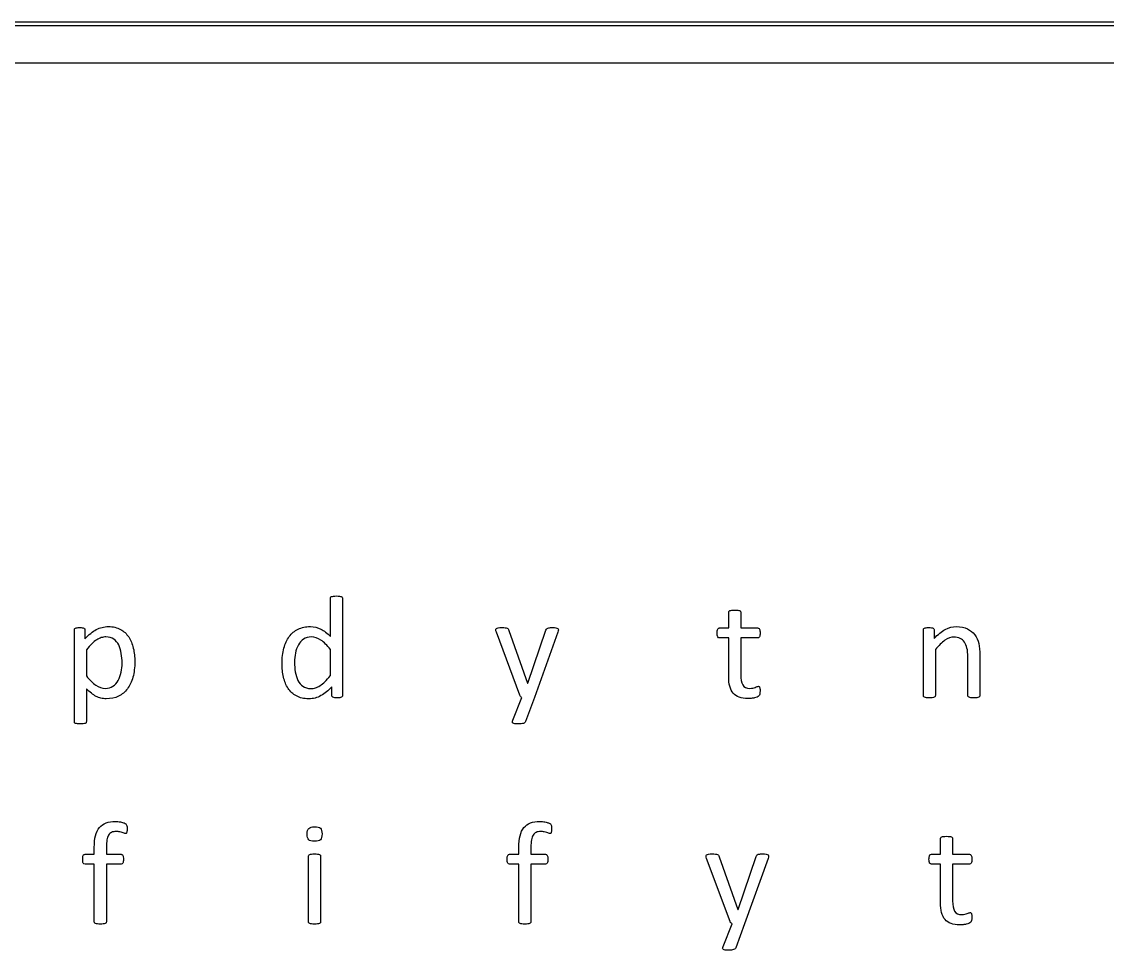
# Model space of a CAD drawing. Extents: x 0 to 612, y 0 to 328.
# Drawn here: x 458.5 to 535.2, y 238.6 to 304.2 of the extents above; entities that cross this region are included whole.
import ezdxf

# ---------------------------------------------------------------- set-up
doc = ezdxf.new("R2010")
doc.units = 0
doc.layers.add('Layer_1', color=7, linetype='CONTINUOUS')

msp = doc.modelspace()

# ---------------------------------------------------------------- linework, layer by layer
at = {"layer": 'Layer_1', "color": 7}
for p, q in [((331.725799, 304.179777), (611.725787, 304.179777)), ((611.725787, 303.897405), (331.725799, 303.897405)), ((611.782262, 301.244606), (331.725799, 301.244606)), ((480.322109, 260.759541), (480.322109, 263.456441)), ((481.178082, 263.456441), (481.178063, 256.587855)), ((508.464342, 261.362809), (508.464342, 262.466323)), ((509.315142, 262.466323), (509.315142, 261.362809)), ((462.236661, 254.74697), (462.236661, 261.22881)), ((462.984358, 261.22881), (462.984358, 260.604862)), ((493.702716, 256.623956), (492.047452, 261.058629)), ((492.934382, 261.187541), (494.259628, 257.464483)), ((494.275112, 257.464483), (495.55395, 261.208168)), ((496.399635, 261.074075), (494.734032, 256.458943)), ((507.819767, 261.362809), (508.464342, 261.362809)), ((509.315142, 261.362809), (510.506313, 261.362809)), ((522.212413, 256.587855), (522.212413, 261.228791)), ((522.980737, 261.228791), (522.980737, 260.615155)), ((508.464342, 260.656381), (507.814609, 260.656381)), ((508.464342, 257.944012), (508.464342, 260.656381)), ((510.506304, 260.656381), (509.315132, 260.656381)), ((509.315132, 260.656381), (509.315132, 258.06777)), ((463.087462, 259.82104), (463.087462, 257.974978)), ((480.322071, 257.995596), (480.322071, 259.851979)), ((523.06326, 259.831352), (523.06326, 256.587855)), ((525.357945, 256.587855), (525.357945, 259.305382)), ((526.208764, 259.418825), (526.208755, 256.587855)), ((465.609037, 258.88254), (465.609037, 258.88254)), ((466.506311, 258.980533), (466.506283, 258.980514)), ((463.087462, 257.067435), (463.087462, 254.74697)), ((480.420083, 256.587855), (480.420083, 257.201491)), ((494.259628, 257.464483), (494.275112, 257.464483)), ((510.676466, 256.928155), (510.676508, 256.928188)), ((493.207685, 254.844929), (493.847102, 256.458948)), ((494.734032, 256.458943), (494.115237, 254.752109)), ((465.964849, 247.154491), (465.964788, 247.154491)), ((495.952682, 247.154491), (495.952668, 247.154491)), ((479.732427, 246.814158), (479.732427, 246.814158)), ((523.430056, 245.380575), (523.430056, 246.484089)), ((524.280904, 246.484089), (524.280904, 245.380575)), ((463.644379, 245.380612), (463.644379, 245.860174)), ((464.500332, 245.885959), (464.500332, 245.380612)), ((493.632212, 245.380612), (493.632212, 245.860174)), ((494.488218, 245.885959), (494.488218, 245.380612)), ((462.989493, 245.380612), (463.644379, 245.380612)), ((463.644379, 244.674184), (462.989493, 244.674184)), ((463.644379, 240.60563), (463.644379, 244.674184)), ((464.500332, 245.380612), (465.536811, 245.380612)), ((465.536825, 244.674184), (464.500346, 244.674184)), ((464.500346, 244.674184), (464.500346, 240.60563)), ((478.783602, 240.605616), (478.783602, 245.246552)), ((479.634449, 245.246552), (479.634449, 240.605616)), ((492.977326, 245.380612), (493.632212, 245.380612)), ((493.632259, 244.674184), (492.977373, 244.674184)), ((493.632259, 240.60563), (493.632259, 244.674184)), ((494.488218, 245.380612), (495.524691, 245.380612)), ((495.524701, 244.674184), (494.488227, 244.674184)), ((494.488227, 244.674184), (494.488227, 240.60563)), ((508.555477, 240.641717), (506.900209, 245.07639)), ((507.787143, 245.205302), (509.11239, 241.482239)), ((509.127873, 241.482239), (510.406707, 245.225929)), ((511.252391, 245.091836), (509.586788, 240.476699)), ((523.430056, 244.674146), (522.780324, 244.674146)), ((522.785482, 245.380575), (523.430056, 245.380575)), ((523.430056, 241.961777), (523.430056, 244.674146)), ((525.472066, 244.674146), (524.280894, 244.674146)), ((524.280894, 244.674146), (524.280894, 242.085536)), ((524.280904, 245.380575), (525.472075, 245.380575)), ((509.11239, 241.482239), (509.127873, 241.482239)), ((525.642228, 240.945921), (525.642223, 240.945949)), ((508.060442, 238.86269), (508.699863, 240.476704)), ((509.586788, 240.476699), (508.967994, 238.76987))]:
    msp.add_line(p, q, dxfattribs=at)
for points in [[(480.322109, 263.456441), (480.322104, 263.48049), (480.328133, 263.503701), (480.340134, 263.526055)], [(480.340134, 263.526055), (480.352182, 263.548409), (480.375383, 263.565587), (480.409748, 263.577621)], [(480.409748, 263.577621), (480.444103, 263.589669), (480.487955, 263.599975), (480.541244, 263.60854)], [(480.541244, 263.60854), (480.594523, 263.617153), (480.662419, 263.621435), (480.744928, 263.621435)], [(480.744928, 263.621435), (480.830868, 263.621431), (480.901343, 263.6172), (480.956349, 263.60854)], [(480.956349, 263.60854), (481.01135, 263.599928), (481.054318, 263.589622), (481.085266, 263.577621)], [(481.085266, 263.577621), (481.116186, 263.565573), (481.139401, 263.548395), (481.15488, 263.526055)], [(481.15488, 263.526055), (481.170363, 263.503701), (481.178082, 263.480499), (481.178082, 263.456441)], [(508.464342, 262.466323), (508.464342, 262.490372), (508.470365, 262.512726), (508.482366, 262.533358)], [(508.482366, 262.533358), (508.494414, 262.553971), (508.516722, 262.572043), (508.549401, 262.587503)], [(508.549401, 262.587503), (508.582062, 262.602986), (508.625891, 262.61414), (508.680897, 262.621011)], [(508.680897, 262.621011), (508.735899, 262.627882), (508.804651, 262.631318), (508.88716, 262.631318)], [(508.88716, 262.631318), (508.9731, 262.631313), (509.043576, 262.628023), (509.098582, 262.621011)], [(509.098582, 262.621011), (509.153583, 262.61414), (509.196555, 262.602939), (509.227494, 262.587503)], [(509.227494, 262.587503), (509.258413, 262.572019), (509.280777, 262.553995), (509.294529, 262.533358)], [(509.294529, 262.533358), (509.308271, 262.512745), (509.315142, 262.49039), (509.315142, 262.466323)], [(462.236661, 261.22881), (462.236661, 261.259729), (462.241791, 261.284668), (462.252145, 261.303582)], [(462.252145, 261.303582), (462.262451, 261.322501), (462.283064, 261.338831), (462.314022, 261.352569)], [(462.314022, 261.352569), (462.344941, 261.366311), (462.384497, 261.37577), (462.432627, 261.380947)], [(462.432627, 261.380947), (462.480753, 261.386077), (462.539194, 261.388665), (462.607947, 261.388665)], [(462.607947, 261.388665), (462.68014, 261.38866), (462.739443, 261.386312), (462.785851, 261.380947)], [(462.785851, 261.380947), (462.832254, 261.37577), (462.870934, 261.366358), (462.901877, 261.352569)], [(462.901877, 261.352569), (462.932797, 261.338827), (462.9543, 261.322496), (462.966333, 261.303582)], [(462.966333, 261.303582), (462.978381, 261.284663), (462.984358, 261.259767), (462.984358, 261.22881)], [(462.984358, 260.604862), (463.125304, 260.749244), (463.261092, 260.87472), (463.391727, 260.981292)], [(463.391727, 260.981292), (463.522361, 261.087859), (463.653852, 261.176378), (463.786209, 261.246858)], [(463.786209, 261.246858), (463.918557, 261.317324), (464.05435, 261.370612), (464.193578, 261.406713)], [(464.193578, 261.406713), (464.332806, 261.44281), (464.479766, 261.460853), (464.634468, 261.460858)], [(464.634468, 261.460858), (464.971361, 261.460853), (465.258411, 261.395536), (465.495618, 261.264906)], [(465.495618, 261.264906), (465.732819, 261.134267), (465.926188, 260.955507), (466.075736, 260.728621)], [(477.037358, 259.931909), (477.123298, 260.253333), (477.250497, 260.527488), (477.418946, 260.754383)], [(477.418946, 260.754383), (477.58739, 260.981269), (477.796232, 261.155732), (478.045472, 261.277778)], [(478.045472, 261.277778), (478.294703, 261.399814), (478.582614, 261.460835), (478.909201, 261.460839)], [(478.909201, 261.460839), (479.180776, 261.460835), (479.429155, 261.401532), (479.654328, 261.282936)], [(479.654328, 261.282936), (479.879496, 261.16433), (480.10209, 260.989862), (480.322109, 260.759541)], [(492.006179, 261.228796), (492.006179, 261.270022), (492.019921, 261.302702), (492.047452, 261.326769)], [(492.047452, 261.058629), (492.019968, 261.130817), (492.006179, 261.187536), (492.006179, 261.228796)], [(492.047452, 261.326769), (492.074936, 261.350818), (492.119641, 261.367148), (492.181522, 261.375756)], [(492.181522, 261.375756), (492.243399, 261.384368), (492.325904, 261.388651), (492.42904, 261.388651)], [(492.42904, 261.388651), (492.532167, 261.388646), (492.612953, 261.386298), (492.6714, 261.380933)], [(492.6714, 261.380933), (492.729837, 261.375756), (492.776249, 261.366344), (492.810628, 261.352554)], [(492.810628, 261.352554), (492.844983, 261.338812), (492.869926, 261.319046), (492.885395, 261.293252)], [(492.885395, 261.293252), (492.900879, 261.267462), (492.917209, 261.232226), (492.934382, 261.187541)], [(495.55395, 261.208168), (495.574563, 261.273481), (495.599506, 261.315592), (495.628717, 261.334506)], [(495.628717, 261.334506), (495.657943, 261.353425), (495.701767, 261.367167), (495.760213, 261.375733)], [(495.760213, 261.375733), (495.81865, 261.384345), (495.902872, 261.388627), (496.012884, 261.388627)], [(496.012884, 261.388627), (496.109135, 261.388623), (496.188204, 261.384392), (496.250091, 261.375733)], [(496.250091, 261.375733), (496.311963, 261.36712), (496.357514, 261.35079), (496.38674, 261.326746)], [(496.38674, 261.326746), (496.415965, 261.302697), (496.430554, 261.270022), (496.430554, 261.228772)], [(496.430554, 261.228772), (496.43055, 261.187499), (496.420248, 261.135947), (496.399635, 261.074075)], [(507.644452, 261.00703), (507.644452, 261.072343), (507.648687, 261.127344), (507.657346, 261.172039)], [(507.690855, 260.738885), (507.659888, 260.793887), (507.644452, 260.883267), (507.644452, 261.00703)], [(507.657346, 261.172039), (507.665959, 261.216701), (507.677113, 261.253682), (507.690855, 261.282907)], [(507.690855, 261.282907), (507.704597, 261.312133), (507.722668, 261.332751), (507.744995, 261.344785)], [(507.744995, 261.344785), (507.767349, 261.356832), (507.792264, 261.362809), (507.819767, 261.362809)], [(510.506313, 261.362809), (510.533797, 261.362805), (510.557879, 261.356785), (510.578506, 261.344785)], [(510.578506, 261.344785), (510.599119, 261.332737), (510.617191, 261.312124), (510.632651, 261.282907)], [(510.676466, 261.00703), (510.676461, 260.883267), (510.660982, 260.793887), (510.630063, 260.738885)], [(510.632651, 261.282907), (510.648134, 261.253682), (510.659288, 261.216724), (510.666159, 261.172039)], [(510.666159, 261.172039), (510.67303, 261.12733), (510.676466, 261.072343), (510.676466, 261.00703)], [(522.212413, 261.228791), (522.212413, 261.256275), (522.21759, 261.279491), (522.227896, 261.298405)], [(522.227896, 261.298405), (522.238203, 261.317324), (522.258816, 261.334502), (522.289778, 261.349971)], [(522.289778, 261.349971), (522.320698, 261.365454), (522.360248, 261.375761), (522.408379, 261.380891)], [(522.408379, 261.380891), (522.456504, 261.38602), (522.520104, 261.388609), (522.599173, 261.388609)], [(522.599173, 261.388609), (522.674801, 261.388604), (522.73754, 261.386256), (522.787388, 261.380891)], [(522.787388, 261.380891), (522.837231, 261.375714), (522.875906, 261.365407), (522.903409, 261.349971)], [(522.903409, 261.349971), (522.930894, 261.334487), (522.950678, 261.31731), (522.962712, 261.298405)], [(522.962712, 261.298405), (522.97476, 261.279486), (522.980737, 261.256285), (522.980737, 261.228791)], [(522.980737, 260.615155), (523.242001, 260.907358), (523.502409, 261.121358), (523.761961, 261.25715)], [(523.761961, 261.25715), (524.021508, 261.392938), (524.283633, 261.460835), (524.548343, 261.460839)], [(524.548343, 261.460839), (524.857733, 261.460835), (525.118141, 261.408408), (525.329567, 261.303563)], [(525.329567, 261.303563), (525.540983, 261.198704), (525.712006, 261.05862), (525.842646, 260.8833)], [(525.842646, 260.8833), (525.973276, 260.70797), (526.066952, 260.502568), (526.123681, 260.267084)], [(463.469049, 260.246457), (463.348726, 260.131292), (463.221532, 259.989485), (463.087462, 259.82104)], [(463.814541, 260.524913), (463.704533, 260.454438), (463.589368, 260.361618), (463.469049, 260.246457)], [(464.139405, 260.679615), (464.032833, 260.646954), (463.924543, 260.595384), (463.814541, 260.524913)], [(464.464273, 260.728602), (464.354261, 260.728598), (464.245972, 260.712272), (464.139405, 260.679615)], [(465.016028, 260.573905), (464.868202, 260.677032), (464.684283, 260.728598), (464.464273, 260.728602)], [(465.369252, 260.161374), (465.281589, 260.333258), (465.163845, 260.470769), (465.016028, 260.573905)], [(465.554892, 259.570944), (465.518796, 259.792676), (465.456914, 259.989485), (465.369252, 260.161374)], [(466.075736, 260.728621), (466.225271, 260.501726), (466.334422, 260.237882), (466.403179, 259.937081)], [(478.060904, 260.166532), (477.966361, 259.998078), (477.897608, 259.807284), (477.854641, 259.59415)], [(478.429597, 260.573905), (478.278335, 260.470769), (478.155437, 260.334976), (478.060904, 260.166532)], [(478.981356, 260.728602), (478.764777, 260.728598), (478.580859, 260.677032), (478.429597, 260.573905)], [(479.65429, 260.504291), (479.439429, 260.653825), (479.215117, 260.728598), (478.981356, 260.728602)], [(480.322071, 259.851979), (480.091736, 260.137306), (479.869147, 260.354742), (479.65429, 260.504291)], [(507.814609, 260.656381), (507.763043, 260.656376), (507.721793, 260.683865), (507.690855, 260.738885)], [(510.630063, 260.738885), (510.599096, 260.683879), (510.55787, 260.656376), (510.506304, 260.656381)], [(523.733615, 260.496554), (523.520477, 260.345292), (523.297026, 260.123555), (523.06326, 259.831352)], [(524.373037, 260.723444), (524.159893, 260.72344), (523.946754, 260.647811), (523.733615, 260.496554)], [(524.80877, 260.630624), (524.683288, 260.692501), (524.538046, 260.72344), (524.373037, 260.723444)], [(525.115585, 260.362484), (525.036512, 260.479362), (524.934242, 260.568742), (524.80877, 260.630624)], [(525.296068, 259.944799), (525.254795, 260.106368), (525.19465, 260.245596), (525.115585, 260.362484)], [(526.123681, 260.267084), (526.1804, 260.031596), (526.20876, 259.748843), (526.208764, 259.418825)], [(465.609037, 258.88254), (465.609032, 259.119742), (465.590965, 259.349211), (465.554892, 259.570944)], [(466.403179, 259.937081), (466.471928, 259.63628), (466.506306, 259.31743), (466.506311, 258.980533)], [(476.908441, 258.851602), (476.908441, 259.250376), (476.951409, 259.610476), (477.037358, 259.931909)], [(477.854641, 259.59415), (477.811673, 259.381006), (477.79018, 259.164432), (477.79018, 258.944417)], [(525.357945, 259.305382), (525.35794, 259.570083), (525.337332, 259.783221), (525.296068, 259.944799)], [(465.542002, 258.237965), (465.586664, 258.451104), (465.609032, 258.665961), (465.609037, 258.88254)], [(466.506283, 258.980514), (466.506278, 258.574863), (466.462421, 258.210462), (466.374792, 257.887316)], [(477.011573, 257.889895), (476.94282, 258.194132), (476.908441, 258.514699), (476.908441, 258.851602)], [(477.79018, 258.944417), (477.79018, 258.710651), (477.808252, 258.482043), (477.844325, 258.258593)], [(463.087462, 257.974978), (463.321223, 257.689646), (463.54296, 257.471349), (463.752664, 257.320092)], [(465.33316, 257.660426), (465.427693, 257.83231), (465.497307, 258.024826), (465.542002, 258.237965)], [(466.374792, 257.887316), (466.287125, 257.56417), (466.158208, 257.29001), (465.988046, 257.064842)], [(477.339016, 257.095781), (477.189476, 257.320949), (477.080326, 257.585653), (477.011573, 257.889895)], [(477.844325, 258.258593), (477.880421, 258.035138), (477.94316, 257.836611), (478.03254, 257.663005)], [(479.940484, 257.57018), (480.060798, 257.68534), (480.187992, 257.827147), (480.322071, 257.995596)], [(508.539114, 257.245292), (508.489266, 257.442962), (508.464342, 257.675867), (508.464342, 257.944012)], [(509.315132, 258.06777), (509.315132, 257.74806), (509.362402, 257.506561), (509.45694, 257.34327)], [(463.438111, 256.752887), (463.328099, 256.842267), (463.211216, 256.947117), (463.087462, 257.067435)], [(463.752664, 257.320092), (463.962362, 257.16883), (464.182377, 257.093202), (464.412708, 257.093202)], [(464.412708, 257.093202), (464.625842, 257.093202), (464.808899, 257.144768), (464.961883, 257.247899)], [(464.961883, 257.247899), (465.114858, 257.351031), (465.238617, 257.488541), (465.33316, 257.660426)], [(465.988046, 257.064842), (465.817874, 256.83967), (465.607315, 256.666063), (465.356361, 256.544026)], [(477.924292, 256.559496), (477.683646, 256.691848), (477.488555, 256.870608), (477.339016, 257.095781)], [(478.03254, 257.663005), (478.12192, 257.489398), (478.240521, 257.35017), (478.388347, 257.24532)], [(478.388347, 257.24532), (478.536169, 257.140471), (478.721805, 257.088044), (478.945259, 257.088044)], [(478.945259, 257.088044), (479.058702, 257.088044), (479.167848, 257.103527), (479.272703, 257.134447)], [(479.272703, 257.134447), (479.377552, 257.165367), (479.48498, 257.216951), (479.594988, 257.289144)], [(479.594988, 257.289144), (479.704995, 257.361333), (479.820156, 257.455014), (479.940484, 257.57018)], [(480.420083, 257.201491), (480.176, 256.936787), (479.922468, 256.730519), (479.659486, 256.582697)], [(508.778894, 256.755415), (508.668887, 256.884331), (508.588957, 257.047622), (508.539114, 257.245292)], [(509.45694, 257.34327), (509.551473, 257.179975), (509.720783, 257.098332), (509.964865, 257.098332)], [(509.964865, 257.098332), (510.043929, 257.098332), (510.1144, 257.10605), (510.176282, 257.121533)], [(510.176282, 257.121533), (510.238159, 257.137016), (510.293165, 257.153347), (510.341295, 257.170525)], [(510.341295, 257.170525), (510.389421, 257.187702), (510.430675, 257.204033), (510.465054, 257.219511)], [(510.465054, 257.219511), (510.499409, 257.234995), (510.530367, 257.242713), (510.557874, 257.242713)], [(510.557874, 257.242713), (510.575052, 257.242713), (510.591382, 257.238477), (510.606861, 257.229818)], [(510.606861, 257.229818), (510.622345, 257.221206), (510.634345, 257.204875), (510.642958, 257.180831)], [(510.642958, 257.180831), (510.651523, 257.156783), (510.659288, 257.124107), (510.666159, 257.082858)], [(510.676508, 256.928188), (510.676503, 256.828497), (510.669637, 256.749428), (510.655895, 256.690987)], [(510.666159, 257.082858), (510.67303, 257.041584), (510.676466, 256.990037), (510.676466, 256.928155)], [(463.770712, 256.53115), (463.658982, 256.589592), (463.548113, 256.663502), (463.438111, 256.752887)], [(464.113624, 256.402238), (463.996736, 256.429722), (463.882432, 256.472709), (463.770712, 256.53115)], [(464.495212, 256.360965), (464.357697, 256.360965), (464.230503, 256.374707), (464.113624, 256.402238)], [(465.356361, 256.544026), (465.105403, 256.421985), (464.818354, 256.360965), (464.495212, 256.360965)], [(478.795753, 256.360965), (478.45542, 256.360965), (478.16493, 256.427143), (477.924292, 256.559496)], [(479.659486, 256.582697), (479.396494, 256.434875), (479.108583, 256.360965), (478.795753, 256.360965)], [(480.440696, 256.515662), (480.426954, 256.536275), (480.420083, 256.560371), (480.420083, 256.587855)], [(480.507731, 256.466675), (480.476811, 256.478723), (480.454443, 256.495054), (480.440696, 256.515662)], [(480.626332, 256.438297), (480.578201, 256.445168), (480.538665, 256.454627), (480.507731, 256.466675)], [(480.806814, 256.42799), (480.734617, 256.42799), (480.674457, 256.431285), (480.626332, 256.438297)], [(480.982139, 256.438297), (480.934004, 256.431426), (480.875563, 256.42799), (480.806814, 256.42799)], [(481.098161, 256.466675), (481.068935, 256.454627), (481.03026, 256.445168), (480.982139, 256.438297)], [(481.160038, 256.515662), (481.14799, 256.495049), (481.127377, 256.478718), (481.098161, 256.466675)], [(481.178063, 256.587855), (481.178058, 256.560371), (481.172039, 256.536289), (481.160038, 256.515662)], [(493.759439, 256.525983), (493.731955, 256.556902), (493.713036, 256.589578), (493.702716, 256.623956)], [(493.847102, 256.458948), (493.816182, 256.47269), (493.786938, 256.495044), (493.759439, 256.525983)], [(509.201737, 256.466647), (509.029848, 256.530247), (508.888902, 256.626502), (508.778894, 256.755415)], [(509.820526, 256.371252), (509.579884, 256.371252), (509.373621, 256.403066), (509.201737, 256.466647)], [(510.057728, 256.386736), (509.978659, 256.376429), (509.89959, 256.371252), (509.820526, 256.371252)], [(510.282039, 256.425421), (510.211564, 256.409937), (510.136797, 256.397042), (510.057728, 256.386736)], [(510.470259, 256.484724), (510.415248, 256.460675), (510.35251, 256.440909), (510.282039, 256.425421)], [(510.594013, 256.562075), (510.566529, 256.53459), (510.525256, 256.508786), (510.470259, 256.484724)], [(510.655895, 256.690987), (510.642153, 256.632545), (510.62154, 256.589573), (510.594013, 256.562075)], [(522.230484, 256.518241), (522.218437, 256.53716), (522.212413, 256.560361), (522.212413, 256.587855)], [(522.29752, 256.469254), (522.264859, 256.482996), (522.242514, 256.499327), (522.230484, 256.518241)], [(522.429015, 256.438335), (522.374009, 256.445206), (522.330176, 256.455512), (522.29752, 256.469254)], [(522.635279, 256.428028), (522.55277, 256.428028), (522.484017, 256.431322), (522.429015, 256.438335)], [(522.8467, 256.438335), (522.791694, 256.431463), (522.721218, 256.428028), (522.635279, 256.428028)], [(522.975612, 256.469254), (522.944692, 256.455512), (522.901701, 256.445206), (522.8467, 256.438335)], [(523.042647, 256.518241), (523.028905, 256.499322), (523.00655, 256.482992), (522.975612, 256.469254)], [(523.06326, 256.587855), (523.06326, 256.560371), (523.056389, 256.537151), (523.042647, 256.518241)], [(525.378558, 256.518241), (525.364816, 256.53716), (525.357945, 256.560361), (525.357945, 256.587855)], [(525.445593, 256.469254), (525.414674, 256.482996), (525.392305, 256.499327), (525.378558, 256.518241)], [(525.57451, 256.438335), (525.519499, 256.445206), (525.476527, 256.455512), (525.445593, 256.469254)], [(525.785927, 256.428028), (525.699982, 256.428028), (525.629507, 256.431322), (525.57451, 256.438335)], [(525.99219, 256.438335), (525.937184, 256.431463), (525.868431, 256.428028), (525.785927, 256.428028)], [(526.121107, 256.469254), (526.090187, 256.455512), (526.047191, 256.445206), (525.99219, 256.438335)], [(526.188142, 256.518241), (526.1744, 256.499322), (526.152045, 256.482992), (526.121107, 256.469254)], [(526.208755, 256.587855), (526.20875, 256.560371), (526.201884, 256.537151), (526.188142, 256.518241)], [(462.254686, 254.674777), (462.242638, 254.69539), (462.236661, 254.719486), (462.236661, 254.74697)], [(462.321721, 254.623211), (462.28906, 254.636953), (462.266715, 254.654131), (462.254686, 254.674777)], [(462.453212, 254.592291), (462.398211, 254.599162), (462.354377, 254.609469), (462.321721, 254.623211)], [(462.999813, 254.623211), (462.968894, 254.609469), (462.925903, 254.599162), (462.870896, 254.592291)], [(463.066848, 254.674777), (463.053106, 254.654164), (463.030752, 254.636939), (462.999813, 254.623211)], [(463.087462, 254.74697), (463.087457, 254.719486), (463.08059, 254.695404), (463.066848, 254.674777)], [(493.181895, 254.721175), (493.178601, 254.755577), (493.187072, 254.796804), (493.207685, 254.844929)], [(493.230882, 254.638666), (493.201656, 254.659279), (493.185326, 254.686796), (493.181895, 254.721175)], [(493.35722, 254.594851), (493.302214, 254.603464), (493.260103, 254.618053), (493.230882, 254.638666)], [(493.957966, 254.625771), (493.873739, 254.596546), (493.745683, 254.581956), (493.573799, 254.581956)], [(494.115237, 254.752109), (494.094624, 254.697108), (494.042188, 254.654992), (493.957966, 254.625771)], [(462.659475, 254.581985), (462.576971, 254.581985), (462.508218, 254.585279), (462.453212, 254.592291)], [(462.870896, 254.592291), (462.815895, 254.58542), (462.74542, 254.581985), (462.659475, 254.581985)], [(493.573799, 254.581956), (493.484414, 254.581956), (493.412221, 254.586192), (493.35722, 254.594851)], [(463.73462, 246.692968), (463.794779, 246.925007), (463.886738, 247.11494), (464.010497, 247.262771)], [(464.010497, 247.262771), (464.134256, 247.410583), (464.289815, 247.519734), (464.477173, 247.590214)], [(464.477173, 247.590214), (464.664527, 247.66068), (464.885398, 247.695915), (465.139792, 247.695925)], [(465.196473, 246.989468), (465.069274, 246.989463), (464.960989, 246.968855), (464.871609, 246.927591)], [(465.139792, 247.695925), (465.26011, 247.695915), (465.376993, 247.684724), (465.490441, 247.662417)], [(465.441412, 246.966267), (465.370936, 246.98175), (465.289289, 246.989468), (465.196473, 246.989468)], [(465.624469, 246.914701), (465.572903, 246.93362), (465.511882, 246.950797), (465.441412, 246.966267)], [(465.490441, 247.662417), (465.603884, 247.640062), (465.691546, 247.616014), (465.753428, 247.590224)], [(465.753428, 247.590224), (465.815305, 247.564434), (465.856555, 247.541227), (465.877187, 247.52061)], [(465.877187, 247.52061), (465.8978, 247.499996), (465.914977, 247.473331), (465.928752, 247.440679)], [(465.928752, 247.440679), (465.942495, 247.408018), (465.951954, 247.368482), (465.957131, 247.322079)], [(465.954481, 246.997215), (465.94761, 246.957683), (465.939845, 246.925873), (465.93128, 246.901815)], [(465.964788, 247.154491), (465.964783, 247.089169), (465.961493, 247.036742), (465.954481, 246.997215)], [(465.957131, 247.322079), (465.962308, 247.275676), (465.964849, 247.219799), (465.964849, 247.154491)], [(478.680479, 246.803842), (478.680479, 247.003224), (478.718317, 247.139012), (478.793927, 247.211215)], [(478.793927, 247.211215), (478.869556, 247.283398), (479.008784, 247.319495), (479.211611, 247.3195)], [(479.211611, 247.3195), (479.410994, 247.319495), (479.547648, 247.28425), (479.621559, 247.213794)], [(479.621559, 247.213794), (479.69547, 247.143314), (479.732423, 247.0101), (479.732427, 246.814158)], [(493.722453, 246.692968), (493.782613, 246.925007), (493.874572, 247.11494), (493.998331, 247.262771)], [(493.998331, 247.262771), (494.12209, 247.410583), (494.277643, 247.519734), (494.465002, 247.590214)], [(494.465002, 247.590214), (494.652356, 247.66068), (494.873231, 247.695915), (495.127625, 247.695925)], [(495.184358, 246.989468), (495.057159, 246.989463), (494.948869, 246.968855), (494.859489, 246.927591)], [(495.127625, 247.695925), (495.247944, 247.695915), (495.364827, 247.684724), (495.478274, 247.662417)], [(495.429297, 246.966267), (495.358817, 246.98175), (495.277174, 246.989468), (495.184358, 246.989468)], [(495.612354, 246.914701), (495.560783, 246.93362), (495.499767, 246.950797), (495.429297, 246.966267)], [(495.478274, 247.662417), (495.591717, 247.640062), (495.679379, 247.616014), (495.741261, 247.590224)], [(495.741261, 247.590224), (495.803134, 247.564434), (495.844388, 247.541227), (495.86502, 247.52061)], [(495.86502, 247.52061), (495.885633, 247.499996), (495.902811, 247.473331), (495.916586, 247.440679)], [(495.916586, 247.440679), (495.930328, 247.408018), (495.939787, 247.368482), (495.944964, 247.322079)], [(495.942362, 246.997215), (495.935491, 246.957683), (495.927773, 246.925873), (495.91916, 246.901815)], [(495.952668, 247.154491), (495.952664, 247.089169), (495.949374, 247.036742), (495.942362, 246.997215)], [(495.944964, 247.322079), (495.950094, 247.275676), (495.952682, 247.219799), (495.952682, 247.154491)], [(463.644379, 245.860174), (463.644379, 246.183315), (463.674451, 246.460915), (463.73462, 246.692968)], [(464.536429, 246.393885), (464.51238, 246.254652), (464.500332, 246.085342), (464.500332, 245.885959)], [(464.65503, 246.734218), (464.600024, 246.646551), (464.560492, 246.533104), (464.536429, 246.393885)], [(464.871609, 246.927591), (464.782224, 246.886318), (464.710031, 246.821876), (464.65503, 246.734218)], [(465.755964, 246.863135), (465.719868, 246.878571), (465.676034, 246.895796), (465.624469, 246.914701)], [(465.846206, 246.839933), (465.822157, 246.839929), (465.792056, 246.847652), (465.755964, 246.863135)], [(465.897772, 246.852828), (465.884029, 246.844216), (465.866805, 246.839933), (465.846206, 246.839933)], [(465.93128, 246.901815), (465.922667, 246.877767), (465.911514, 246.861436), (465.897772, 246.852828)], [(478.791348, 246.404206), (478.717437, 246.474671), (478.680479, 246.607885), (478.680479, 246.803842)], [(479.201295, 246.298495), (479.001908, 246.29849), (478.865259, 246.333744), (478.791348, 246.404206)], [(479.61898, 246.406785), (479.543346, 246.334587), (479.404123, 246.29849), (479.201295, 246.298495)], [(479.732427, 246.814158), (479.732423, 246.614761), (479.69459, 246.478973), (479.61898, 246.406785)], [(493.632212, 245.860174), (493.632212, 246.183315), (493.662285, 246.460915), (493.722453, 246.692968)], [(494.524314, 246.393885), (494.500265, 246.254652), (494.488218, 246.085342), (494.488218, 245.885959)], [(494.642915, 246.734218), (494.587909, 246.646551), (494.548377, 246.533104), (494.524314, 246.393885)], [(494.859489, 246.927591), (494.770109, 246.886318), (494.697916, 246.821876), (494.642915, 246.734218)], [(495.74385, 246.863135), (495.707753, 246.878571), (495.663915, 246.895796), (495.612354, 246.914701)], [(495.834086, 246.839933), (495.810038, 246.839929), (495.779941, 246.847652), (495.74385, 246.863135)], [(495.885652, 246.852828), (495.87191, 246.844216), (495.854732, 246.839933), (495.834086, 246.839933)], [(495.91916, 246.901815), (495.910548, 246.877767), (495.899394, 246.861436), (495.885652, 246.852828)], [(523.430056, 246.484089), (523.430056, 246.508137), (523.43608, 246.530492), (523.448128, 246.551124)], [(523.448128, 246.551124), (523.460176, 246.571737), (523.482483, 246.589809), (523.515163, 246.605268)], [(523.515163, 246.605268), (523.547824, 246.620705), (523.591653, 246.631905), (523.646654, 246.638777)], [(523.646654, 246.638777), (523.70166, 246.645648), (523.770413, 246.649083), (523.852922, 246.649083)], [(523.852922, 246.649083), (523.938862, 246.649078), (524.009337, 246.645789), (524.064339, 246.638777)], [(524.064339, 246.638777), (524.11934, 246.631905), (524.162312, 246.620705), (524.193256, 246.605268)], [(524.193256, 246.605268), (524.224175, 246.589785), (524.246539, 246.57176), (524.260291, 246.551124)], [(524.260291, 246.551124), (524.274033, 246.53051), (524.280904, 246.508156), (524.280904, 246.484089)], [(479.000204, 245.396072), (479.055206, 245.402943), (479.123958, 245.406379), (479.206468, 245.406379)], [(479.206468, 245.406379), (479.292407, 245.406374), (479.362883, 245.403085), (479.417889, 245.396072)], [(507.034284, 245.393517), (507.096161, 245.402129), (507.178665, 245.406412), (507.281797, 245.406412)], [(507.281797, 245.406412), (507.384928, 245.406407), (507.465715, 245.404059), (507.524156, 245.398694)], [(510.612974, 245.393493), (510.671411, 245.402106), (510.755633, 245.406388), (510.865645, 245.406388)], [(510.865645, 245.406388), (510.961897, 245.406384), (511.040965, 245.402153), (511.102847, 245.393493)], [(462.824508, 245.024833), (462.824508, 245.090141), (462.827802, 245.145147), (462.834814, 245.189842)], [(462.865734, 244.756688), (462.83825, 244.81169), (462.824508, 244.90107), (462.824508, 245.024833)], [(462.834814, 245.189842), (462.841685, 245.234504), (462.851992, 245.271485), (462.865734, 245.300711)], [(462.865734, 245.300711), (462.879476, 245.329936), (462.896654, 245.350549), (462.9173, 245.362588)], [(462.989493, 244.674184), (462.934491, 244.674179), (462.893237, 244.701668), (462.865734, 244.756688)], [(462.9173, 245.362588), (462.937913, 245.374636), (462.962008, 245.380612), (462.989493, 245.380612)], [(465.536811, 245.380612), (465.564295, 245.380608), (465.587511, 245.374589), (465.606425, 245.362588)], [(465.660579, 244.756688), (465.62966, 244.701682), (465.588386, 244.674179), (465.536825, 244.674184)], [(465.606425, 245.362588), (465.625344, 245.35054), (465.642522, 245.329927), (465.657991, 245.300711)], [(465.657991, 245.300711), (465.673474, 245.271485), (465.685475, 245.234527), (465.694087, 245.189842)], [(465.706982, 245.024833), (465.706978, 244.90107), (465.691499, 244.81169), (465.660579, 244.756688)], [(465.694087, 245.189842), (465.7027, 245.145133), (465.706982, 245.090141), (465.706982, 245.024833)], [(478.783602, 245.246552), (478.783602, 245.2706), (478.789626, 245.292955), (478.801673, 245.313587)], [(478.801673, 245.313587), (478.813721, 245.3342), (478.836029, 245.351378), (478.868708, 245.365153)], [(478.868708, 245.365153), (478.901369, 245.378895), (478.945198, 245.389201), (479.000204, 245.396072)], [(479.417889, 245.396072), (479.47289, 245.389201), (479.515862, 245.378895), (479.546801, 245.365153)], [(479.546801, 245.365153), (479.577721, 245.351411), (479.600084, 245.334186), (479.613836, 245.313587)], [(479.613836, 245.313587), (479.627578, 245.292974), (479.634449, 245.270619), (479.634449, 245.246552)], [(492.812341, 245.024833), (492.812341, 245.090141), (492.815635, 245.145147), (492.822647, 245.189842)], [(492.853614, 244.756688), (492.82613, 244.81169), (492.812341, 244.90107), (492.812341, 245.024833)], [(492.822647, 245.189842), (492.829519, 245.234504), (492.839825, 245.271485), (492.853567, 245.300711)], [(492.853567, 245.300711), (492.867309, 245.329936), (492.884487, 245.350549), (492.905133, 245.362588)], [(492.977373, 244.674184), (492.922367, 244.674179), (492.881117, 244.701668), (492.853614, 244.756688)], [(492.905133, 245.362588), (492.925746, 245.374636), (492.949842, 245.380612), (492.977326, 245.380612)], [(495.524691, 245.380612), (495.552176, 245.380608), (495.575396, 245.374589), (495.594306, 245.362588)], [(495.64846, 244.756688), (495.61754, 244.701682), (495.576267, 244.674179), (495.524701, 244.674184)], [(495.594306, 245.362588), (495.613224, 245.35054), (495.630402, 245.329927), (495.645871, 245.300711)], [(495.645871, 245.300711), (495.661355, 245.271485), (495.673356, 245.234527), (495.681968, 245.189842)], [(495.694863, 245.024833), (495.694863, 244.90107), (495.679379, 244.81169), (495.64846, 244.756688)], [(495.681968, 245.189842), (495.69058, 245.145133), (495.694863, 245.090141), (495.694863, 245.024833)], [(506.858983, 245.246556), (506.858983, 245.287783), (506.872725, 245.320463), (506.900209, 245.34453)], [(506.900209, 245.07639), (506.872725, 245.148573), (506.858983, 245.205297), (506.858983, 245.246556)], [(506.900209, 245.34453), (506.927693, 245.368579), (506.972402, 245.384909), (507.034284, 245.393517)], [(507.524156, 245.398694), (507.582598, 245.393517), (507.629006, 245.384057), (507.663385, 245.370315)], [(507.663385, 245.370315), (507.69774, 245.356573), (507.722687, 245.336807), (507.738157, 245.311013)], [(507.738157, 245.311013), (507.75364, 245.285223), (507.76997, 245.249987), (507.787143, 245.205302)], [(510.406707, 245.225929), (510.42732, 245.291242), (510.452263, 245.333353), (510.481479, 245.352267)], [(510.481479, 245.352267), (510.510704, 245.371186), (510.554528, 245.384928), (510.612974, 245.393493)], [(511.102847, 245.393493), (511.164724, 245.384881), (511.210276, 245.36855), (511.239496, 245.344507)], [(511.239496, 245.344507), (511.268722, 245.320458), (511.283311, 245.287778), (511.283311, 245.246533)], [(511.283311, 245.246533), (511.283306, 245.20526), (511.273004, 245.153708), (511.252391, 245.091836)], [(522.610162, 245.024796), (522.610162, 245.090104), (522.614397, 245.14511), (522.623057, 245.189804)], [(522.656565, 244.756651), (522.625645, 244.811652), (522.610162, 244.901032), (522.610162, 245.024796)], [(522.623057, 245.189804), (522.631669, 245.234466), (522.642823, 245.271448), (522.656565, 245.300673)], [(522.656565, 245.300673), (522.670307, 245.329899), (522.688379, 245.350512), (522.710709, 245.36255)], [(522.780324, 244.674146), (522.728758, 244.674142), (522.687508, 244.701631), (522.656565, 244.756651)], [(522.710709, 245.36255), (522.733064, 245.374598), (522.757979, 245.380575), (522.785482, 245.380575)], [(525.595825, 244.756651), (525.564905, 244.701645), (525.523631, 244.674142), (525.472066, 244.674146)], [(525.472075, 245.380575), (525.499559, 245.38057), (525.523641, 245.374551), (525.544268, 245.36255)], [(525.544268, 245.36255), (525.564881, 245.350502), (525.582953, 245.329889), (525.598413, 245.300673)], [(525.642228, 245.024796), (525.642223, 244.901032), (525.626744, 244.811652), (525.595825, 244.756651)], [(525.598413, 245.300673), (525.613896, 245.271448), (525.62505, 245.23449), (525.631921, 245.189804)], [(525.631921, 245.189804), (525.638792, 245.145096), (525.642228, 245.090104), (525.642228, 245.024796)], [(523.504828, 241.263057), (523.45498, 241.460727), (523.430056, 241.693632), (523.430056, 241.961777)], [(524.280894, 242.085536), (524.28089, 241.765825), (524.328159, 241.524327), (524.422701, 241.361031)], [(523.744609, 240.77318), (523.634597, 240.902097), (523.554672, 241.065388), (523.504828, 241.263057)], [(524.422701, 241.361031), (524.517235, 241.19774), (524.686545, 241.116092), (524.930622, 241.116097)], [(524.930622, 241.116097), (525.009691, 241.116092), (525.080162, 241.123815), (525.142044, 241.139299)], [(525.142044, 241.139299), (525.203921, 241.154782), (525.258927, 241.171113), (525.307057, 241.188285)], [(525.307057, 241.188285), (525.355183, 241.205463), (525.396432, 241.221794), (525.430816, 241.237277)], [(525.430816, 241.237277), (525.465171, 241.25276), (525.496128, 241.260478), (525.523631, 241.260478)], [(525.523631, 241.260478), (525.540809, 241.260478), (525.55714, 241.256243), (525.572623, 241.247584)], [(525.572623, 241.247584), (525.588106, 241.238971), (525.600107, 241.222641), (525.60872, 241.198597)], [(525.60872, 241.198597), (525.617332, 241.174548), (525.62505, 241.141873), (525.631921, 241.100618)], [(525.642223, 240.945949), (525.642218, 240.846258), (525.635352, 240.767189), (525.62161, 240.708748)], [(525.631921, 241.100618), (525.638792, 241.059392), (525.642228, 241.007803), (525.642228, 240.945921)], [(463.664992, 240.536016), (463.65125, 240.554935), (463.644379, 240.578136), (463.644379, 240.60563)], [(463.734606, 240.487029), (463.701945, 240.500771), (463.678743, 240.517102), (463.664992, 240.536016)], [(463.866102, 240.456109), (463.811096, 240.462981), (463.767267, 240.473287), (463.734606, 240.487029)], [(464.072365, 240.445803), (463.989856, 240.445803), (463.921103, 240.449097), (463.866102, 240.456109)], [(464.278628, 240.456109), (464.223622, 240.449238), (464.154869, 240.445803), (464.072365, 240.445803)], [(464.410119, 240.487029), (464.377458, 240.473287), (464.333629, 240.462981), (464.278628, 240.456109)], [(464.479733, 240.536016), (464.465991, 240.517097), (464.44279, 240.500767), (464.410119, 240.487029)], [(464.500346, 240.60563), (464.500346, 240.578146), (464.493475, 240.554925), (464.479733, 240.536016)], [(478.801673, 240.536002), (478.789626, 240.554921), (478.783602, 240.578122), (478.783602, 240.605616)], [(478.868708, 240.487015), (478.836047, 240.500757), (478.813707, 240.517088), (478.801673, 240.536002)], [(479.000204, 240.456095), (478.945198, 240.462966), (478.901369, 240.473273), (478.868708, 240.487015)], [(479.206468, 240.445789), (479.123958, 240.445789), (479.055206, 240.449083), (479.000204, 240.456095)], [(479.417889, 240.456095), (479.362883, 240.449224), (479.292407, 240.445789), (479.206468, 240.445789)], [(479.546801, 240.487015), (479.515881, 240.473273), (479.47289, 240.462966), (479.417889, 240.456095)], [(479.613836, 240.536002), (479.600094, 240.517083), (479.577739, 240.500752), (479.546801, 240.487015)], [(479.634449, 240.605616), (479.634449, 240.578132), (479.627578, 240.554911), (479.613836, 240.536002)], [(493.652872, 240.536016), (493.63913, 240.554935), (493.632259, 240.578136), (493.632259, 240.60563)], [(493.722486, 240.487029), (493.689825, 240.500771), (493.666624, 240.517102), (493.652872, 240.536016)], [(493.853978, 240.456109), (493.798976, 240.462981), (493.755143, 240.473287), (493.722486, 240.487029)], [(494.060241, 240.445803), (493.977736, 240.445803), (493.908984, 240.449097), (493.853978, 240.456109)], [(494.266509, 240.456109), (494.211503, 240.449238), (494.142745, 240.445803), (494.060241, 240.445803)], [(494.398, 240.487029), (494.365339, 240.473287), (494.32151, 240.462981), (494.266509, 240.456109)], [(494.467614, 240.536016), (494.453872, 240.517097), (494.43067, 240.500767), (494.398, 240.487029)], [(494.488227, 240.60563), (494.488222, 240.578146), (494.481356, 240.554925), (494.467614, 240.536016)], [(508.612201, 240.543744), (508.584717, 240.574663), (508.565798, 240.607338), (508.555477, 240.641717)], [(508.699863, 240.476704), (508.668943, 240.490446), (508.639699, 240.5128), (508.612201, 240.543744)], [(524.167447, 240.484413), (523.995562, 240.548012), (523.854612, 240.644268), (523.744609, 240.77318)], [(524.786241, 240.389013), (524.545599, 240.389013), (524.339331, 240.420827), (524.167447, 240.484413)], [(525.023443, 240.404497), (524.944374, 240.39419), (524.865305, 240.389013), (524.786241, 240.389013)], [(525.247754, 240.443182), (525.177279, 240.427698), (525.102507, 240.414803), (525.023443, 240.404497)], [(525.435969, 240.502484), (525.380963, 240.478436), (525.318225, 240.45867), (525.247754, 240.443182)], [(525.559728, 240.579831), (525.532244, 240.552346), (525.49097, 240.526547), (525.435969, 240.502484)], [(525.62161, 240.708748), (525.607868, 240.650306), (525.587207, 240.607334), (525.559728, 240.579831)], [(508.034652, 238.738931), (508.031357, 238.773286), (508.039781, 238.814565), (508.060442, 238.86269)], [(508.083638, 238.656427), (508.054413, 238.67704), (508.038082, 238.704557), (508.034652, 238.738931)], [(508.209976, 238.612612), (508.15497, 238.621225), (508.112859, 238.635814), (508.083638, 238.656427)], [(508.426551, 238.599717), (508.337171, 238.599722), (508.264978, 238.603953), (508.209976, 238.612612)], [(508.810718, 238.643532), (508.726491, 238.614306), (508.598435, 238.599717), (508.426551, 238.599717)], [(508.967994, 238.76987), (508.947381, 238.714864), (508.89494, 238.672753), (508.810718, 238.643532)]]:
    msp.add_open_spline(points, degree=3, dxfattribs=at)

doc.saveas('drawing.dxf')
